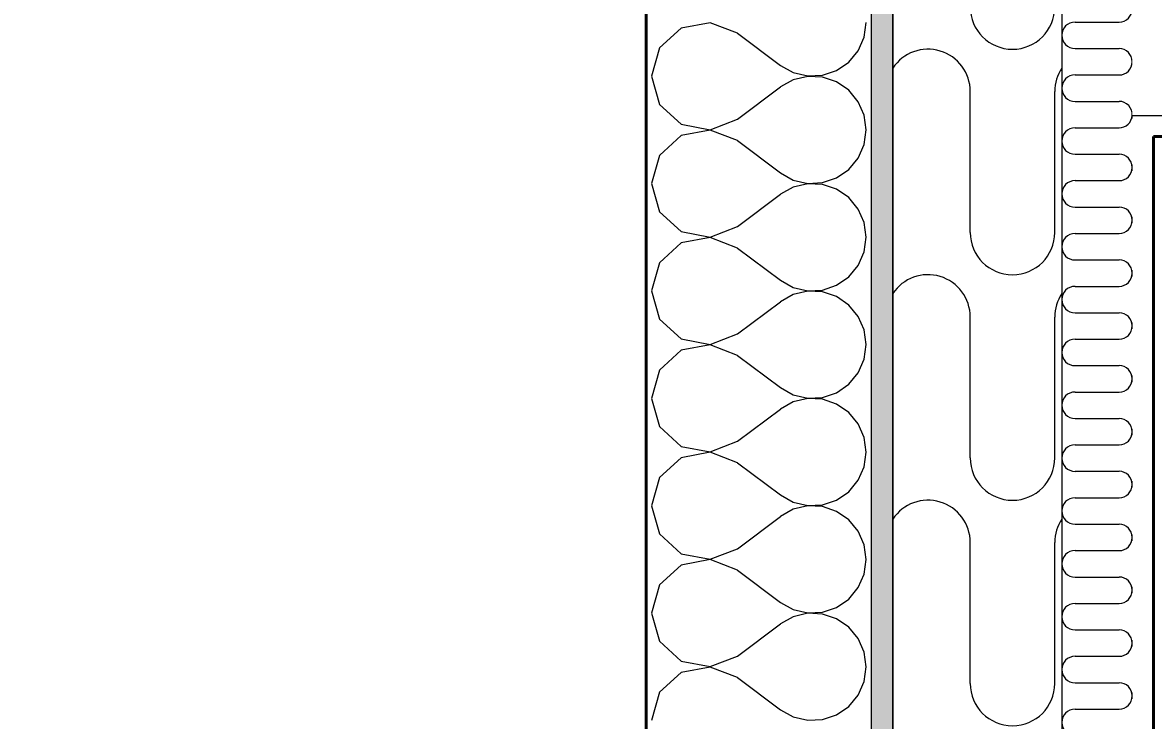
# Model space of a CAD drawing. Header units: millimetres. Extents: x -3100 to 17162, y -19566 to 10100.
# Drawn here: x -803 to 0, y 3086 to 3581 of the extents above; entities that cross this region are included whole.
import ezdxf

# ---------------------------------------------------------------- set-up
doc = ezdxf.new("R2010")
doc.units = ezdxf.units.MM
doc.header["$MEASUREMENT"] = 0
doc.linetypes.add('Wipeout_Contour', pattern=[1000, 0, -1000])
for name, color, linetype in [('Externí - moduly', 7, 'Continuous'), ('Konstrukce - svislé nosné', 7, 'Continuous'), ('Konstrukce – Dělicí čáry vrstev', 7, 'Continuous'), ('Kóty - SP', 7, 'Continuous'), ('Výplně – Řezové', 7, 'Continuous')]:
    doc.layers.add(name, color=color, linetype=linetype)
doc.styles.add('GENEROVANÝ_STYL_1', font='Arial.ttf')
doc.dimstyles.new('GENEROVANÝ_STYL__1', dxfattribs={"dimtxt": 134.999996, "dimasz": 114, "dimexe": 0.18, "dimexo": 0.0625, "dimgap": 0, "dimtad": 1, "dimtih": 1, "dimtoh": 1, "dimdec": 0, "dimzin": 0, "dimdsep": 46, "dimtxsty": 'GENEROVANÝ_STYL_1', "dimblk": 'ARROWHEAD_2', "dimblk1": 'ARROWHEAD_2', "dimblk2": 'ARROWHEAD_2', "dimcen": 0.09, "dimse1": 1, "dimse2": 1, "dimclrd": 256, "dimclre": 256, "dimclrt": 256, "dimazin": 0, "dimtfac": 1, "dimtdec": 4, "dimtmove": 0, "dimatfit": 3, "dimfxl": 1, "dimtolj": 1, "dimtzin": 0, "dimarcsym": 0})
doc.dimstyles.new('GENEROVANÝ_STYL__2', dxfattribs={"dimtxt": 134.999996, "dimasz": 114, "dimexe": 0.18, "dimexo": 0.0625, "dimgap": 0, "dimtad": 1, "dimdec": 0, "dimzin": 0, "dimdsep": 46, "dimtxsty": 'GENEROVANÝ_STYL_1', "dimblk": 'ARROWHEAD_2', "dimblk1": 'ARROWHEAD_2', "dimblk2": 'ARROWHEAD_2', "dimcen": 0.09, "dimse1": 1, "dimse2": 1, "dimclrd": 256, "dimclre": 256, "dimclrt": 256, "dimazin": 0, "dimtfac": 1, "dimtdec": 4, "dimtmove": 0, "dimatfit": 3, "dimfxl": 1, "dimtolj": 1, "dimtzin": 0, "dimarcsym": 0})
doc.dimstyles.new('GENEROVANÝ_STYL__3', dxfattribs={"dimtxt": 134.999996, "dimasz": 114, "dimexe": 0.18, "dimexo": 0.0625, "dimgap": 0, "dimtad": 1, "dimdec": 0, "dimzin": 0, "dimdsep": 46, "dimtxsty": 'GENEROVANÝ_STYL_1', "dimblk": 'ARROWHEAD_2', "dimblk1": 'ARROWHEAD_2', "dimblk2": 'ARROWHEAD_2', "dimcen": 0.09, "dimse1": 1, "dimse2": 1, "dimclrd": 256, "dimclre": 256, "dimclrt": 256, "dimazin": 0, "dimtfac": 1, "dimtdec": 4, "dimtmove": 2, "dimatfit": 3, "dimfxl": 1, "dimtolj": 1, "dimtzin": 0, "dimarcsym": 0})
pattern_1 = [(0, (0, 0), (0, 56.25), [0, -56.25])]

# ---------------------------------------------------------------- blocks, each defined once
blk = doc.blocks.new('*X33')
at = {"layer": 'Výplně – Řezové', "color": 53, "linetype": 'Continuous', "lineweight": 13, "true_color": 0xeccf4f}
for p, q in [((-119.86, 3574.74), (-129.59, 3581.24)), ((-113.36, 3565.01), (-119.86, 3574.74)), ((-111.07, 3553.52), (-113.36, 3565.01)), ((-113.36, 3542.04), (-111.07, 3553.52)), ((-119.86, 3532.31), (-113.36, 3542.04)), ((-129.59, 3525.81), (-119.86, 3532.31)), ((-185, 3523.52), (-141.07, 3523.52)), ((-141.07, 3523.52), (-129.59, 3525.81)), ((-81.07, 3523.52), (-92.55, 3521.24)), ((-81.07, 3523.52), (-65, 3523.52)), ((-92.55, 3521.24), (-102.29, 3514.74)), ((-102.29, 3514.74), (-108.79, 3505.01)), ((-108.79, 3505.01), (-111.07, 3493.52)), ((-111.07, 3493.52), (-108.79, 3482.04)), ((-108.79, 3482.04), (-102.29, 3472.31)), ((-102.29, 3472.31), (-92.55, 3465.81)), ((-185, 3463.52), (-141.07, 3463.52)), ((-129.59, 3461.24), (-141.07, 3463.52)), ((-119.86, 3454.74), (-129.59, 3461.24)), ((-92.55, 3465.81), (-81.07, 3463.52)), ((-81.07, 3463.52), (-65, 3463.52)), ((-113.36, 3445.01), (-119.86, 3454.74)), ((-111.07, 3433.52), (-113.36, 3445.01)), ((-113.36, 3422.04), (-111.07, 3433.52)), ((-119.86, 3412.31), (-113.36, 3422.04)), ((-129.59, 3405.81), (-119.86, 3412.31)), ((-185, 3403.52), (-141.07, 3403.52)), ((-141.07, 3403.52), (-129.59, 3405.81)), ((-81.07, 3403.52), (-92.55, 3401.24)), ((-81.07, 3403.52), (-65, 3403.52)), ((-92.55, 3401.24), (-102.29, 3394.74)), ((-102.29, 3394.74), (-108.79, 3385.01)), ((-108.79, 3385.01), (-111.07, 3373.52)), ((-111.07, 3373.52), (-108.79, 3362.04)), ((-108.79, 3362.04), (-102.29, 3352.31)), ((-102.29, 3352.31), (-92.55, 3345.81)), ((-185, 3343.52), (-141.07, 3343.52)), ((-129.59, 3341.24), (-141.07, 3343.52)), ((-119.86, 3334.74), (-129.59, 3341.24)), ((-92.55, 3345.81), (-81.07, 3343.52)), ((-81.07, 3343.52), (-65, 3343.52)), ((-113.36, 3325.01), (-119.86, 3334.74)), ((-111.07, 3313.52), (-113.36, 3325.01)), ((-113.36, 3302.04), (-111.07, 3313.52)), ((-119.86, 3292.31), (-113.36, 3302.04)), ((-129.59, 3285.81), (-119.86, 3292.31)), ((-185, 3283.52), (-141.07, 3283.52)), ((-141.07, 3283.52), (-129.59, 3285.81)), ((-81.07, 3283.52), (-92.55, 3281.24)), ((-81.07, 3283.52), (-65, 3283.52)), ((-102.29, 3274.74), (-108.79, 3265.01)), ((-92.55, 3281.24), (-102.29, 3274.74)), ((-108.79, 3265.01), (-111.07, 3253.52)), ((-111.07, 3253.52), (-108.79, 3242.04)), ((-108.79, 3242.04), (-102.29, 3232.31)), ((-102.29, 3232.31), (-92.55, 3225.81)), ((-185, 3223.52), (-141.07, 3223.52)), ((-129.59, 3221.24), (-141.07, 3223.52)), ((-119.86, 3214.74), (-129.59, 3221.24)), ((-92.55, 3225.81), (-81.07, 3223.52)), ((-81.07, 3223.52), (-65, 3223.52)), ((-113.36, 3205.01), (-119.86, 3214.74)), ((-111.07, 3193.52), (-113.36, 3205.01)), ((-113.36, 3182.04), (-111.07, 3193.52)), ((-119.86, 3172.31), (-113.36, 3182.04)), ((-129.59, 3165.81), (-119.86, 3172.31)), ((-185, 3163.52), (-141.07, 3163.52)), ((-141.07, 3163.52), (-129.59, 3165.81)), ((-81.07, 3163.52), (-92.55, 3161.24)), ((-81.07, 3163.52), (-65, 3163.52)), ((-102.29, 3154.74), (-108.79, 3145.01)), ((-92.55, 3161.24), (-102.29, 3154.74)), ((-108.79, 3145.01), (-111.07, 3133.52)), ((-111.07, 3133.52), (-108.79, 3122.04)), ((-108.79, 3122.04), (-102.29, 3112.31)), ((-102.29, 3112.31), (-92.55, 3105.81)), ((-185, 3103.52), (-141.07, 3103.52)), ((-129.59, 3101.24), (-141.07, 3103.52)), ((-119.86, 3094.74), (-129.59, 3101.24)), ((-92.55, 3105.81), (-81.07, 3103.52)), ((-81.07, 3103.52), (-65, 3103.52)), ((-113.36, 3085.01), (-119.86, 3094.74))]:
    blk.add_line(p, q, dxfattribs=at)
blk = doc.blocks.new('výplň_1')
at = {"color": 254, "linetype": 'Wipeout_Contour', "lineweight": 0, "ltscale": 9352.753323}
blk.add_wipeout([(-65, 4189), (-185, 4189), (-185, -465), (-65, -465)], dxfattribs=at).dxf.layer = 'Výplně – Řezové'
at = {"layer": 'Výplně – Řezové', "color": 7, "linetype": 'Continuous', "lineweight": 13, "flags": 128}
blk.add_lwpolyline([(-65, 4189), (-65, -465), (-185, -465), (-185, 4189)], close=True, dxfattribs=at)
at = {"layer": 'Výplně – Řezové', "color": 53, "linetype": 'Continuous', "lineweight": 13, "true_color": 0xeccf4f}
blk.add_blockref('*X33', (0, 0), dxfattribs=at)
blk = doc.blocks.new('*X184')
at = {"layer": 'Výplně – Řezové', "color": 53, "linetype": 'Continuous', "lineweight": 13, "true_color": 0xeccf4f}
for p, q in [((-55.63, 3618.75), (-24.38, 3618.75)), ((-55.63, 3600), (-24.38, 3600)), ((-55.63, 3581.25), (-24.38, 3581.25)), ((-55.63, 3562.5), (-24.38, 3562.5)), ((-55.63, 3543.75), (-24.38, 3543.75)), ((-55.63, 3525), (-24.38, 3525))]:
    blk.add_line(p, q, dxfattribs=at)
for centre, start, end in [((-24.38, 3628.12), 270, 47.16824), ((-55.63, 3609.37), 90, 270), ((-24.38, 3590.62), 270, 90), ((-55.63, 3571.87), 90, 270), ((-24.38, 3553.12), 270, 90), ((-55.63, 3534.37), 90, 270), ((-24.38, 3515.62), 356.17859, 90)]:
    blk.add_arc(centre, 9.38, start, end, dxfattribs=at)
blk = doc.blocks.new('*X185')
at = {"layer": 'Výplně – Řezové', "color": 53, "linetype": 'Continuous', "lineweight": 13, "true_color": 0xeccf4f}
for p, q in [((-55.63, 3506.25), (-24.38, 3506.25)), ((-55.63, 3487.5), (-24.38, 3487.5)), ((-55.63, 3468.75), (-24.38, 3468.75)), ((-55.63, 3450), (-24.38, 3450)), ((-55.63, 3431.25), (-24.38, 3431.25)), ((-55.63, 3412.5), (-24.38, 3412.5)), ((-55.63, 3393.75), (-24.38, 3393.75)), ((-55.63, 3375), (-24.38, 3375)), ((-55.63, 3356.25), (-24.38, 3356.25)), ((-55.63, 3337.5), (-24.38, 3337.5)), ((-55.63, 3318.75), (-24.38, 3318.75)), ((-55.63, 3300), (-24.38, 3300)), ((-55.63, 3281.25), (-24.38, 3281.25)), ((-55.63, 3262.5), (-24.38, 3262.5)), ((-55.63, 3243.75), (-24.38, 3243.75)), ((-55.63, 3225), (-24.38, 3225)), ((-55.63, 3206.25), (-24.38, 3206.25)), ((-55.63, 3187.5), (-24.38, 3187.5)), ((-55.63, 3168.75), (-24.38, 3168.75)), ((-55.63, 3150), (-24.38, 3150)), ((-55.63, 3131.25), (-24.38, 3131.25)), ((-55.63, 3112.5), (-24.38, 3112.5)), ((-55.63, 3093.75), (-24.38, 3093.75))]:
    blk.add_line(p, q, dxfattribs=at)
for centre, start, end in [((-24.38, 3515.62), 270, 356.17859), ((-55.63, 3496.87), 90, 270), ((-24.38, 3478.12), 270, 90), ((-55.63, 3459.37), 90, 270), ((-24.38, 3440.62), 270, 90), ((-55.63, 3421.87), 90, 270), ((-24.38, 3403.12), 270, 90), ((-55.63, 3384.37), 90, 270), ((-24.38, 3365.62), 270, 90), ((-55.63, 3346.87), 90, 270), ((-24.38, 3328.12), 270, 90), ((-55.63, 3309.37), 90, 270), ((-24.38, 3290.62), 270, 90), ((-55.63, 3271.87), 90, 270), ((-24.38, 3253.12), 270, 90), ((-55.63, 3234.37), 90, 270), ((-24.38, 3215.62), 270, 90), ((-55.63, 3196.87), 90, 270), ((-24.38, 3178.12), 270, 90), ((-55.63, 3159.37), 90, 270), ((-24.38, 3140.62), 270, 90), ((-55.63, 3121.87), 90, 270), ((-24.38, 3103.12), 270, 90), ((-55.63, 3084.37), 90, 270)]:
    blk.add_arc(centre, 9.38, start, end, dxfattribs=at)
blk = doc.blocks.new('*X189')
at = {"layer": 'Výplně – Řezové', "color": 53, "linetype": 'Continuous', "lineweight": 13, "true_color": 0xeccf4f}
for p, q in [((-65, 3577.5), (-66.71, 3586.11)), ((-66.71, 3568.89), (-65, 3577.5)), ((-71.59, 3561.59), (-66.71, 3568.89)), ((-87.5, 3555), (-78.89, 3556.71)), ((-78.89, 3556.71), (-71.59, 3561.59)), ((-178.41, 3548.41), (-183.29, 3541.11)), ((-171.11, 3553.29), (-178.41, 3548.41)), ((-162.5, 3555), (-171.11, 3553.29)), ((-162.5, 3555), (-87.5, 3555)), ((-183.29, 3541.11), (-185, 3532.5)), ((-185, 3532.5), (-183.29, 3523.89)), ((-183.29, 3523.89), (-178.41, 3516.59)), ((-178.41, 3516.59), (-171.11, 3511.71)), ((-171.11, 3511.71), (-162.5, 3510)), ((-162.5, 3510), (-87.5, 3510)), ((-78.89, 3508.29), (-87.5, 3510)), ((-71.59, 3503.41), (-78.89, 3508.29)), ((-66.71, 3496.11), (-71.59, 3503.41)), ((-65, 3487.5), (-66.71, 3496.11)), ((-66.71, 3478.89), (-65, 3487.5)), ((-71.59, 3471.59), (-66.71, 3478.89)), ((-78.89, 3466.71), (-71.59, 3471.59)), ((-171.11, 3463.29), (-178.41, 3458.41)), ((-162.5, 3465), (-171.11, 3463.29)), ((-162.5, 3465), (-87.5, 3465)), ((-87.5, 3465), (-78.89, 3466.71)), ((-178.41, 3458.41), (-183.29, 3451.11)), ((-183.29, 3451.11), (-185, 3442.5)), ((-185, 3442.5), (-183.29, 3433.89)), ((-183.29, 3433.89), (-178.41, 3426.59)), ((-178.41, 3426.59), (-171.11, 3421.71)), ((-171.11, 3421.71), (-162.5, 3420)), ((-162.5, 3420), (-87.5, 3420)), ((-78.89, 3418.29), (-87.5, 3420)), ((-71.59, 3413.41), (-78.89, 3418.29)), ((-66.71, 3406.11), (-71.59, 3413.41)), ((-65, 3397.5), (-66.71, 3406.11)), ((-66.71, 3388.89), (-65, 3397.5)), ((-71.59, 3381.59), (-66.71, 3388.89)), ((-78.89, 3376.71), (-71.59, 3381.59)), ((-171.11, 3373.29), (-178.41, 3368.41)), ((-162.5, 3375), (-171.11, 3373.29)), ((-162.5, 3375), (-87.5, 3375)), ((-87.5, 3375), (-78.89, 3376.71)), ((-178.41, 3368.41), (-183.29, 3361.11)), ((-183.29, 3361.11), (-185, 3352.5)), ((-185, 3352.5), (-183.29, 3343.89)), ((-183.29, 3343.89), (-178.41, 3336.59)), ((-178.41, 3336.59), (-171.11, 3331.71)), ((-171.11, 3331.71), (-162.5, 3330)), ((-162.5, 3330), (-87.5, 3330)), ((-78.89, 3328.29), (-87.5, 3330)), ((-71.59, 3323.41), (-78.89, 3328.29)), ((-66.71, 3316.11), (-71.59, 3323.41)), ((-65, 3307.5), (-66.71, 3316.11)), ((-66.71, 3298.89), (-65, 3307.5)), ((-71.59, 3291.59), (-66.71, 3298.89)), ((-78.89, 3286.71), (-71.59, 3291.59)), ((-171.11, 3283.29), (-178.41, 3278.41)), ((-162.5, 3285), (-171.11, 3283.29)), ((-162.5, 3285), (-87.5, 3285)), ((-87.5, 3285), (-78.89, 3286.71)), ((-178.41, 3278.41), (-183.29, 3271.11)), ((-183.29, 3271.11), (-185, 3262.5)), ((-185, 3262.5), (-183.29, 3253.89)), ((-183.29, 3253.89), (-178.41, 3246.59)), ((-178.41, 3246.59), (-171.11, 3241.71)), ((-171.11, 3241.71), (-162.5, 3240)), ((-162.5, 3240), (-87.5, 3240)), ((-78.89, 3238.29), (-87.5, 3240)), ((-71.59, 3233.41), (-78.89, 3238.29)), ((-66.71, 3226.11), (-71.59, 3233.41)), ((-65, 3217.5), (-66.71, 3226.11)), ((-66.71, 3208.89), (-65, 3217.5)), ((-71.59, 3201.59), (-66.71, 3208.89)), ((-162.5, 3195), (-171.11, 3193.29)), ((-162.5, 3195), (-87.5, 3195)), ((-87.5, 3195), (-78.89, 3196.71)), ((-78.89, 3196.71), (-71.59, 3201.59)), ((-178.41, 3188.41), (-183.29, 3181.11)), ((-171.11, 3193.29), (-178.41, 3188.41)), ((-183.29, 3181.11), (-185, 3172.5)), ((-185, 3172.5), (-183.29, 3163.89)), ((-183.29, 3163.89), (-178.41, 3156.59)), ((-178.41, 3156.59), (-171.11, 3151.71)), ((-171.11, 3151.71), (-162.5, 3150)), ((-162.5, 3150), (-87.5, 3150)), ((-78.89, 3148.29), (-87.5, 3150)), ((-71.59, 3143.41), (-78.89, 3148.29)), ((-66.71, 3136.11), (-71.59, 3143.41)), ((-65, 3127.5), (-66.71, 3136.11)), ((-66.71, 3118.89), (-65, 3127.5)), ((-71.59, 3111.59), (-66.71, 3118.89)), ((-87.5, 3105), (-78.89, 3106.71)), ((-78.89, 3106.71), (-71.59, 3111.59)), ((-178.41, 3098.41), (-183.29, 3091.11)), ((-171.11, 3103.29), (-178.41, 3098.41)), ((-162.5, 3105), (-171.11, 3103.29)), ((-162.5, 3105), (-87.5, 3105)), ((-183.29, 3091.11), (-185, 3082.5))]:
    blk.add_line(p, q, dxfattribs=at)
blk = doc.blocks.new('*X195')
at = {"layer": 'Výplně – Řezové', "color": 53, "linetype": 'Continuous', "lineweight": 13, "true_color": 0xeccf4f}
for p, q in [((-314.67, 3580.8), (-335.13, 3576.93)), ((-295.24, 3573.33), (-314.67, 3580.8)), ((-205.26, 3570.54), (-203.81, 3580.95)), ((-335.13, 3576.93), (-350.5, 3562.88)), ((-295.24, 3573.33), (-264.76, 3550.48)), ((-209.5, 3560.92), (-205.26, 3570.54)), ((-350.5, 3562.88), (-356.19, 3542.86)), ((-216.21, 3552.83), (-209.5, 3560.92)), ((-264.76, 3550.48), (-255.56, 3545.39)), ((-224.87, 3546.88), (-216.21, 3552.83)), ((-356.19, 3542.86), (-350.5, 3522.83)), ((-255.56, 3540.32), (-264.76, 3535.24)), ((-255.56, 3545.39), (-245.33, 3543.01)), ((-245.33, 3542.7), (-255.56, 3540.32)), ((-245.33, 3543.01), (-234.83, 3543.52)), ((-234.83, 3542.19), (-245.33, 3542.7)), ((-234.83, 3543.52), (-224.87, 3546.88)), ((-224.87, 3538.84), (-234.83, 3542.19)), ((-295.24, 3512.38), (-264.76, 3535.24)), ((-216.21, 3532.88), (-224.87, 3538.84)), ((-209.5, 3524.79), (-216.21, 3532.88)), ((-205.26, 3515.17), (-209.5, 3524.79)), ((-350.5, 3522.83), (-335.13, 3508.78)), ((-335.13, 3508.78), (-314.67, 3504.92)), ((-314.67, 3504.92), (-295.24, 3512.38)), ((-203.81, 3504.76), (-205.26, 3515.17)), ((-335.13, 3500.74), (-350.5, 3486.69)), ((-314.67, 3504.61), (-335.13, 3500.74)), ((-295.24, 3497.14), (-314.67, 3504.61)), ((-205.26, 3494.35), (-203.81, 3504.76)), ((-295.24, 3497.14), (-264.76, 3474.29)), ((-209.5, 3484.73), (-205.26, 3494.35)), ((-350.5, 3486.69), (-356.19, 3466.67)), ((-216.21, 3476.64), (-209.5, 3484.73)), ((-224.87, 3470.69), (-216.21, 3476.64)), ((-264.76, 3474.29), (-255.56, 3469.2)), ((-255.56, 3469.2), (-245.33, 3466.82)), ((-245.33, 3466.82), (-234.83, 3467.33)), ((-234.83, 3467.33), (-224.87, 3470.69)), ((-356.19, 3466.67), (-350.5, 3446.64)), ((-255.56, 3464.13), (-264.76, 3459.05)), ((-245.33, 3466.51), (-255.56, 3464.13)), ((-234.83, 3466), (-245.33, 3466.51)), ((-224.87, 3462.64), (-234.83, 3466)), ((-216.21, 3456.69), (-224.87, 3462.64)), ((-295.24, 3436.19), (-264.76, 3459.05)), ((-209.5, 3448.6), (-216.21, 3456.69)), ((-350.5, 3446.64), (-335.13, 3432.59)), ((-205.26, 3438.98), (-209.5, 3448.6)), ((-314.67, 3428.73), (-295.24, 3436.19)), ((-203.81, 3428.57), (-205.26, 3438.98)), ((-335.13, 3432.59), (-314.67, 3428.73)), ((-314.67, 3428.42), (-335.13, 3424.55)), ((-295.24, 3420.95), (-314.67, 3428.42)), ((-205.26, 3418.16), (-203.81, 3428.57)), ((-335.13, 3424.55), (-350.5, 3410.5)), ((-295.24, 3420.95), (-264.76, 3398.1)), ((-209.5, 3408.54), (-205.26, 3418.16)), ((-350.5, 3410.5), (-356.19, 3390.48)), ((-216.21, 3400.45), (-209.5, 3408.54)), ((-264.76, 3398.1), (-255.56, 3393.01)), ((-224.87, 3394.5), (-216.21, 3400.45)), ((-356.19, 3390.48), (-350.5, 3370.45)), ((-255.56, 3387.94), (-264.76, 3382.86)), ((-255.56, 3393.01), (-245.33, 3390.63)), ((-245.33, 3390.32), (-255.56, 3387.94)), ((-245.33, 3390.63), (-234.83, 3391.14)), ((-234.83, 3389.81), (-245.33, 3390.32)), ((-234.83, 3391.14), (-224.87, 3394.5)), ((-224.87, 3386.45), (-234.83, 3389.81)), ((-295.24, 3360), (-264.76, 3382.86)), ((-216.21, 3380.5), (-224.87, 3386.45)), ((-209.5, 3372.41), (-216.21, 3380.5)), ((-205.26, 3362.79), (-209.5, 3372.41)), ((-350.5, 3370.45), (-335.13, 3356.4)), ((-335.13, 3356.4), (-314.67, 3352.53)), ((-314.67, 3352.53), (-295.24, 3360)), ((-203.81, 3352.38), (-205.26, 3362.79)), ((-335.13, 3348.36), (-350.5, 3334.31)), ((-314.67, 3352.23), (-335.13, 3348.36)), ((-295.24, 3344.76), (-314.67, 3352.23)), ((-205.26, 3341.97), (-203.81, 3352.38)), ((-295.24, 3344.76), (-264.76, 3321.9)), ((-209.5, 3332.35), (-205.26, 3341.97)), ((-350.5, 3334.31), (-356.19, 3314.29)), ((-216.21, 3324.26), (-209.5, 3332.35)), ((-224.87, 3318.31), (-216.21, 3324.26)), ((-264.76, 3321.9), (-255.56, 3316.82)), ((-255.56, 3316.82), (-245.33, 3314.44)), ((-245.33, 3314.44), (-234.83, 3314.95)), ((-234.83, 3314.95), (-224.87, 3318.31)), ((-356.19, 3314.29), (-350.5, 3294.26)), ((-255.56, 3311.75), (-264.76, 3306.67)), ((-245.33, 3314.13), (-255.56, 3311.75)), ((-234.83, 3313.62), (-245.33, 3314.13)), ((-224.87, 3310.26), (-234.83, 3313.62)), ((-216.21, 3304.31), (-224.87, 3310.26)), ((-295.24, 3283.81), (-264.76, 3306.67)), ((-209.5, 3296.22), (-216.21, 3304.31)), ((-350.5, 3294.26), (-335.13, 3280.21)), ((-205.26, 3286.6), (-209.5, 3296.22)), ((-314.67, 3276.34), (-295.24, 3283.81)), ((-203.81, 3276.19), (-205.26, 3286.6)), ((-335.13, 3280.21), (-314.67, 3276.34)), ((-314.67, 3276.04), (-335.13, 3272.17)), ((-295.24, 3268.57), (-314.67, 3276.04)), ((-205.26, 3265.78), (-203.81, 3276.19)), ((-335.13, 3272.17), (-350.5, 3258.12)), ((-295.24, 3268.57), (-264.76, 3245.71)), ((-209.5, 3256.16), (-205.26, 3265.78)), ((-350.5, 3258.12), (-356.19, 3238.1)), ((-216.21, 3248.07), (-209.5, 3256.16)), ((-264.76, 3245.71), (-255.56, 3240.63)), ((-224.87, 3242.12), (-216.21, 3248.07)), ((-356.19, 3238.1), (-350.5, 3218.07)), ((-255.56, 3235.56), (-264.76, 3230.48)), ((-255.56, 3240.63), (-245.33, 3238.25)), ((-245.33, 3237.94), (-255.56, 3235.56)), ((-245.33, 3238.25), (-234.83, 3238.76)), ((-234.83, 3237.43), (-245.33, 3237.94)), ((-234.83, 3238.76), (-224.87, 3242.12)), ((-224.87, 3234.07), (-234.83, 3237.43)), ((-295.24, 3207.62), (-264.76, 3230.48)), ((-216.21, 3228.12), (-224.87, 3234.07)), ((-209.5, 3220.03), (-216.21, 3228.12)), ((-205.26, 3210.41), (-209.5, 3220.03)), ((-350.5, 3218.07), (-335.13, 3204.02)), ((-335.13, 3204.02), (-314.67, 3200.15)), ((-314.67, 3200.15), (-295.24, 3207.62)), ((-203.81, 3200), (-205.26, 3210.41)), ((-335.13, 3195.98), (-350.5, 3181.93)), ((-314.67, 3199.85), (-335.13, 3195.98)), ((-295.24, 3192.38), (-314.67, 3199.85)), ((-205.26, 3189.59), (-203.81, 3200)), ((-295.24, 3192.38), (-264.76, 3169.52)), ((-209.5, 3179.97), (-205.26, 3189.59)), ((-350.5, 3181.93), (-356.19, 3161.9)), ((-216.21, 3171.88), (-209.5, 3179.97)), ((-224.87, 3165.93), (-216.21, 3171.88)), ((-264.76, 3169.52), (-255.56, 3164.44)), ((-255.56, 3164.44), (-245.33, 3162.06)), ((-245.33, 3162.06), (-234.83, 3162.57)), ((-234.83, 3162.57), (-224.87, 3165.93)), ((-356.19, 3161.9), (-350.5, 3141.88)), ((-295.24, 3131.43), (-264.76, 3154.29)), ((-255.56, 3159.37), (-264.76, 3154.29)), ((-245.33, 3161.75), (-255.56, 3159.37)), ((-234.83, 3161.24), (-245.33, 3161.75)), ((-224.87, 3157.88), (-234.83, 3161.24)), ((-216.21, 3151.93), (-224.87, 3157.88)), ((-209.5, 3143.84), (-216.21, 3151.93)), ((-350.5, 3141.88), (-335.13, 3127.83)), ((-205.26, 3134.22), (-209.5, 3143.84)), ((-314.67, 3123.96), (-295.24, 3131.43)), ((-203.81, 3123.81), (-205.26, 3134.22)), ((-335.13, 3127.83), (-314.67, 3123.96)), ((-314.67, 3123.66), (-335.13, 3119.79)), ((-295.24, 3116.19), (-314.67, 3123.66)), ((-205.26, 3113.4), (-203.81, 3123.81)), ((-335.13, 3119.79), (-350.5, 3105.74)), ((-295.24, 3116.19), (-264.76, 3093.33)), ((-209.5, 3103.78), (-205.26, 3113.4)), ((-350.5, 3105.74), (-356.19, 3085.71)), ((-216.21, 3095.69), (-209.5, 3103.78)), ((-264.76, 3093.33), (-255.56, 3088.25)), ((-224.87, 3089.74), (-216.21, 3095.69)), ((-255.56, 3088.25), (-245.33, 3085.87)), ((-245.33, 3085.87), (-234.83, 3086.38)), ((-234.83, 3086.38), (-224.87, 3089.74))]:
    blk.add_line(p, q, dxfattribs=at)
blk = doc.blocks.new('Zeď_10', base_point=(0, 7400))
at = {"color": 254, "linetype": 'Wipeout_Contour', "lineweight": 0, "ltscale": 14030.065057}
blk.add_wipeout([(0, 3500), (0, 3515), (-15, 3515), (-15, 3500)], dxfattribs=at).dxf.layer = 'Výplně – Řezové'
at = {"layer": 'Výplně – Řezové', "linetype": 'Continuous', "lineweight": 13, "true_color": 0xa8a8a8}
h = blk.add_hatch(dxfattribs=at)
h.set_pattern_fill('Sádra', color=253, style=0, pattern_type=2)
h.set_pattern_definition(pattern_1)
h.paths.add_polyline_path([(0, 3500), (0, 3515), (-15, 3515), (-15, 3500)])
at = {"color": 254, "linetype": 'Wipeout_Contour', "lineweight": 0, "ltscale": 14301.246443}
blk.add_wipeout([(-15, 3515), (-15, 3635), (-65, 3635), (-65, 3515)], dxfattribs=at).dxf.layer = 'Výplně – Řezové'
at = {"color": 254, "linetype": 'Wipeout_Contour', "lineweight": 0, "ltscale": 7016.246685}
blk.add_wipeout([(0, 0), (0, 3500), (-15, 3500), (-15, 0)], dxfattribs=at).dxf.layer = 'Výplně – Řezové'
at = {"layer": 'Výplně – Řezové', "linetype": 'Continuous', "lineweight": 13, "true_color": 0xa8a8a8}
h = blk.add_hatch(dxfattribs=at)
h.set_pattern_fill('Sádra', color=253, style=0, pattern_type=2)
h.set_pattern_definition(pattern_1)
h.paths.add_polyline_path([(0, 0), (0, 3500), (-15, 3500), (-15, 0)])
at = {"layer": 'Konstrukce - svislé nosné', "color": 7, "linetype": 'Continuous', "lineweight": 40, "flags": 128}
blk.add_lwpolyline([(0, 0), (0, 3500)], dxfattribs=at)
at = {"layer": 'Konstrukce - svislé nosné', "color": 7, "lineweight": 40}
blk.add_blockref('*X184', (0, 0), dxfattribs=at)
at = {"color": 254, "linetype": 'Wipeout_Contour', "lineweight": 0, "ltscale": 7119.156329}
blk.add_wipeout([(-15, -15), (-15, 3515), (-65, 3515), (-65, -15)], dxfattribs=at).dxf.layer = 'Výplně – Řezové'
at = {"layer": 'Konstrukce – Dělicí čáry vrstev', "color": 7, "linetype": 'Continuous', "lineweight": 13}
blk.add_line((-15, 3515), (0, 3515), dxfattribs=at)
at = {"layer": 'Konstrukce - svislé nosné', "color": 7, "lineweight": 40}
blk.add_blockref('*X185', (0, 0), dxfattribs=at)
at = {"color": 254, "linetype": 'Wipeout_Contour', "lineweight": 0, "ltscale": 8693.197565}
blk.add_wipeout([(-185, -65), (-65, -65), (-65, 4200), (-185, 4200)], dxfattribs=at).dxf.layer = 'Výplně – Řezové'
at = {"layer": 'Konstrukce – Dělicí čáry vrstev', "color": 7, "linetype": 'Continuous', "lineweight": 13}
blk.add_line((-65, -65), (-65, 4200), dxfattribs=at)
at = {"layer": 'Konstrukce - svislé nosné', "color": 7, "lineweight": 40}
blk.add_blockref('*X189', (0, 0), dxfattribs=at)
at = {"color": 254, "linetype": 'Wipeout_Contour', "lineweight": 0, "ltscale": 8943.565882}
blk.add_wipeout([(-200, -185), (-185, -185), (-185, 4200), (-200, 4200)], dxfattribs=at).dxf.layer = 'Výplně – Řezové'
at = {"layer": 'Výplně – Řezové', "linetype": 'Continuous', "lineweight": 13, "true_color": 0xa8a8a8}
h = blk.add_hatch(dxfattribs=at)
h.set_pattern_fill('Sádra', color=253, style=0, pattern_type=2)
h.set_pattern_definition(pattern_1)
h.paths.add_polyline_path([(-200, -185), (-185, -185), (-185, 4200), (-200, 4200)])
at = {"layer": 'Konstrukce – Dělicí čáry vrstev', "color": 7, "linetype": 'Continuous', "lineweight": 13}
blk.add_line((-185, -185), (-185, 4200), dxfattribs=at)
at = {"color": 254, "linetype": 'Wipeout_Contour', "lineweight": 0, "ltscale": 9115.443639}
blk.add_wipeout([(-360, -200), (-200, -200), (-200, 4200), (-360, 4200)], dxfattribs=at).dxf.layer = 'Výplně – Řezové'
at = {"layer": 'Konstrukce - svislé nosné', "color": 7, "linetype": 'Continuous', "lineweight": 40, "flags": 128}
blk.add_lwpolyline([(-360, 4200), (-360, -760)], dxfattribs=at)
at = {"layer": 'Konstrukce – Dělicí čáry vrstev', "color": 7, "linetype": 'Continuous', "lineweight": 13}
blk.add_line((-200, -200), (-200, 4200), dxfattribs=at)
at = {"layer": 'Konstrukce - svislé nosné', "color": 7, "lineweight": 40}
blk.add_blockref('*X195', (0, 0), dxfattribs=at)
blk = doc.blocks.new('Zeď_14', base_point=(0, 3500))
at = {"color": 254, "linetype": 'Wipeout_Contour', "lineweight": 0, "ltscale": 14300.063921}
blk.add_wipeout([(0, 3515), (0, 3635), (-15, 3635), (-15, 3515)], dxfattribs=at).dxf.layer = 'Výplně – Řezové'
at = {"color": 254, "linetype": 'Wipeout_Contour', "lineweight": 0, "ltscale": 16376.924136}
blk.add_wipeout([(0, 3500), (3100, 3500), (3100, 3515), (0, 3515)], dxfattribs=at).dxf.layer = 'Výplně – Řezové'
at = {"layer": 'Výplně – Řezové', "linetype": 'Continuous', "lineweight": 13, "true_color": 0xa8a8a8}
h = blk.add_hatch(dxfattribs=at)
h.set_pattern_fill('Sádra', color=253, style=0, pattern_type=2)
h.set_pattern_definition(pattern_1)
h.paths.add_polyline_path([(0, 3500), (3100, 3500), (3100, 3515), (0, 3515)])
at = {"layer": 'Konstrukce - svislé nosné', "color": 7, "linetype": 'Continuous', "lineweight": 40, "flags": 128}
blk.add_lwpolyline([(0, 3500), (3100, 3500)], dxfattribs=at)
at = {"color": 254, "linetype": 'Wipeout_Contour', "lineweight": 0, "ltscale": 16613.822815}
blk.add_wipeout([(3100, 3635), (0, 3635), (0, 3515), (3100, 3515)], dxfattribs=at).dxf.layer = 'Výplně – Řezové'
at = {"layer": 'Konstrukce – Dělicí čáry vrstev', "color": 7, "linetype": 'Continuous', "lineweight": 13}
for p, q in [((-15, 3515), (0, 3515)), ((0, 3515), (3100, 3515))]:
    blk.add_line(p, q, dxfattribs=at)
blk = doc.blocks.new('*X321')
at = {"layer": 'Výplně – Řezové', "color": 53, "linetype": 'Continuous', "lineweight": 13, "true_color": 0xeccf4f}
for p, q in [((-130, 3432), (-130, 3532)), ((-70, 3432), (-70, 3532)), ((-130, 3272), (-130, 3372)), ((-70, 3272), (-70, 3372)), ((-130, 3112), (-130, 3212)), ((-70, 3112), (-70, 3212))]:
    blk.add_line(p, q, dxfattribs=at)
for centre, start, end in [((-100, 3592), 180, 0), ((-160, 3532), 0, 146.44346), ((-40, 3532), 146.44354, 180), ((-100, 3432), 180, 0), ((-160, 3372), 0, 146.44346), ((-40, 3372), 146.44353, 180), ((-100, 3272), 180, 0), ((-160, 3212), 0, 146.44346), ((-40, 3212), 146.44353, 180), ((-100, 3112), 180, 0)]:
    blk.add_arc(centre, 30, start, end, dxfattribs=at)
blk = doc.blocks.new('výplň_2')
at = {"color": 254, "linetype": 'Wipeout_Contour', "lineweight": 0, "ltscale": 11218.261027}
blk.add_wipeout([(-185, -585), (285, -585), (285, -200), (165, -200), (165, -465), (-65, -465), (-65, 4189), (-185, 4189)], dxfattribs=at).dxf.layer = 'Výplně – Řezové'
at = {"layer": 'Výplně – Řezové', "color": 7, "linetype": 'Continuous', "lineweight": 13, "flags": 128}
blk.add_lwpolyline([(-185, -585), (-185, 4189), (-65, 4189), (-65, -465), (165, -465), (165, -200), (285, -200), (285, -585)], close=True, dxfattribs=at)
at = {"layer": 'Výplně – Řezové', "color": 53, "linetype": 'Continuous', "lineweight": 13, "true_color": 0xeccf4f}
blk.add_blockref('*X321', (0, 0), dxfattribs=at)
blk = doc.blocks.new('*D340')
at = {"layer": 'Kóty - SP', "color": 146, "linetype": 'Continuous', "lineweight": 13, "true_color": 0x1a4f6e}
for p, q in [((-1745.51, 4243.3), (-1595.51, 4156.7)), ((-1558.01, 4200), (-1783.01, 4200)), ((-1670.51, -760), (-1670.51, 4200)), ((-1745.51, -716.7), (-1595.51, -803.3)), ((-1558.01, -760), (-1783.01, -760))]:
    blk.add_line(p, q, dxfattribs=at)
at = {"layer": 'Kóty - SP', "color": 146, "lineweight": 13, "true_color": 0x1a4f6e, "insert": (-1697.51, 1488.35), "char_height": 135, "attachment_point": 7, "rotation": 90, "style": 'GENEROVANÝ_STYL_1'}
blk.add_mtext('\\A1;{\\pql;\\fArial|b0|i0|c0|p0;\\W1.000000;4\xa0960}', dxfattribs=at)
blk = doc.blocks.new('ARROWHEAD_2')
at = {"color": 0, "linetype": 'Continuous', "lineweight": 0}
for p, q in [((-0.3781, -0.655), (0.3781, 0.655)), ((0, 0), (-1, 0))]:
    blk.add_line(p, q, dxfattribs=at)
blk = doc.blocks.new('*D345')
at = {"layer": 'Kóty - SP', "color": 146, "linetype": 'Continuous', "lineweight": 13, "true_color": 0x1a4f6e}
for p, q in [((-2170.51, 7760), (-2170.51, 7833.35)), ((-2095.51, 7716.7), (-2245.51, 7803.3)), ((-2058.01, 7760), (-2283.01, 7760)), ((-2170.51, -760), (-2170.51, 7760)), ((-2245.51, -716.7), (-2095.51, -803.3)), ((-2058.01, -760), (-2283.01, -760)), ((-2170.51, -9460), (-2170.51, -760))]:
    blk.add_line(p, q, dxfattribs=at)
at = {"layer": 'Kóty - SP', "color": 146, "lineweight": 13, "true_color": 0x1a4f6e, "insert": (-2197.51, 3359.6), "char_height": 135, "attachment_point": 7, "rotation": 90, "style": 'GENEROVANÝ_STYL_1'}
blk.add_mtext('\\A1;{\\pql;\\fArial|b0|i0|c0|p0;\\W1.000000;8\xa0520}', dxfattribs=at)
blk = doc.blocks.new('*D346')
at = {"layer": 'Kóty - SP', "color": 146, "linetype": 'Continuous', "lineweight": 13, "true_color": 0x1a4f6e}
for p, q in [((-2670.51, 7760), (-2670.51, 7833.35)), ((-2595.51, 7716.7), (-2745.51, 7803.3)), ((-2558.01, 7760), (-2783.01, 7760)), ((-2670.51, -9460), (-2670.51, 7760)), ((-2745.51, -9416.7), (-2595.51, -9503.3)), ((-2558.01, -9460), (-2783.01, -9460)), ((-2670.51, -9533.35), (-2670.51, -9460))]:
    blk.add_line(p, q, dxfattribs=at)
at = {"layer": 'Kóty - SP', "color": 146, "lineweight": 13, "true_color": 0x1a4f6e, "insert": (-2697.51, -1133.14), "char_height": 135, "attachment_point": 7, "rotation": 90, "style": 'GENEROVANÝ_STYL_1'}
blk.add_mtext('\\A1;{\\pql;\\fArial|b0|i0|c0|p0;\\W1.000000;17\xa0220}', dxfattribs=at)
blk = doc.blocks.new('*D412')
at = {"layer": 'Kóty - SP', "color": 146, "linetype": 'Continuous', "lineweight": 13, "true_color": 0x1a4f6e}
for p, q in [((-360, 993.29), (-360, 1218.29)), ((-316.7, 1180.79), (-403.3, 1030.79)), ((43.3, 1180.79), (-43.3, 1030.79)), ((-433.35, 1105.79), (-360, 1105.79)), ((-360, 1105.79), (0, 1105.79))]:
    blk.add_line(p, q, dxfattribs=at)
at = {"layer": 'Kóty - SP', "color": 146, "lineweight": 13, "true_color": 0x1a4f6e, "insert": (-712.25, 1132.79), "char_height": 135, "attachment_point": 7, "style": 'GENEROVANÝ_STYL_1'}
blk.add_mtext('\\A1;{\\pql;\\fArial|b0|i0|c0|p0;\\W1.000000;360}', dxfattribs=at)
blk = doc.blocks.new('*D413')
at = {"layer": 'Kóty - SP', "color": 146, "linetype": 'Continuous', "lineweight": 13, "true_color": 0x1a4f6e}
for p, q in [((0, 993.29), (0, 1218.29)), ((6000, 993.29), (6000, 1218.29)), ((43.3, 1180.79), (-43.3, 1030.79)), ((6043.3, 1180.79), (5956.7, 1030.79)), ((-360, 1105.79), (0, 1105.79)), ((0, 1105.79), (6000, 1105.79))]:
    blk.add_line(p, q, dxfattribs=at)
at = {"layer": 'Kóty - SP', "color": 146, "lineweight": 13, "true_color": 0x1a4f6e, "char_height": 135, "attachment_point": 7, "style": 'GENEROVANÝ_STYL_1'}
for s, insert in [('\\A1;{\\pql;\\fArial|b0|i0|c0|p0;\\W1.000000;6\xa0000}', (2613.89, 1132.79)), ('\\A1;{\\pql;\\fArial|b0|i0|c0|p0;\\W1.000000;100}', (5647.75, 1132.79))]:
    blk.add_mtext(s, dxfattribs=dict(at, insert=insert))
blk = doc.blocks.new('*D421')
at = {"layer": 'Kóty - SP', "color": 146, "linetype": 'Continuous', "lineweight": 13, "true_color": 0x1a4f6e}
for p, q in [((0, 1411.19), (0, 1636.19)), ((3100, 1411.19), (3100, 1636.19)), ((43.3, 1598.69), (-43.3, 1448.69)), ((3143.3, 1598.69), (3056.7, 1448.69)), ((-73.35, 1523.69), (0, 1523.69)), ((0, 1523.69), (3100, 1523.69))]:
    blk.add_line(p, q, dxfattribs=at)
at = {"layer": 'Kóty - SP', "color": 146, "lineweight": 13, "true_color": 0x1a4f6e, "insert": (1318.35, 1550.69), "char_height": 135, "attachment_point": 7, "style": 'GENEROVANÝ_STYL_1'}
blk.add_mtext('\\A1;{\\pql;\\fArial|b0|i0|c0|p0;\\W1.000000;3\xa0100}', dxfattribs=at)

msp = doc.modelspace()

# ---------------------------------------------------------------- block references
at = {"layer": 'Výplně – Řezové', "color": 53, "linetype": 'Continuous', "lineweight": 13, "true_color": 0xeccf4f}
msp.add_blockref('výplň_1', (0, 0), dxfattribs=at)

# ---------------------------------------------------------------- next in the draw order: block references
at = {"layer": 'Konstrukce - svislé nosné', "color": 7, "lineweight": 40}
msp.add_blockref('Zeď_10', (0, 7400), dxfattribs=at)

# ---------------------------------------------------------------- next in the draw order: block references
msp.add_blockref('Zeď_14', (0, 3500), dxfattribs=at)

# ---------------------------------------------------------------- next in the draw order: dimensions: what is measured, and where the dimension line sits
at = {"layer": 'Kóty - SP', "color": 146, "linetype": 'Continuous', "lineweight": 13, "true_color": 0x1a4f6e}
for base, p2, dimstyle, picture, middle in [((-2170.51, 7760), (-360, 7760), 'GENEROVANÝ_STYL__3', '*D345', (-2265.01, 3598.02)), ((-1670.51, 4200), (-360, 4200), 'GENEROVANÝ_STYL__2', '*D340', (-1765.01, 1726.77))]:
    dim = msp.add_linear_dim(base=base, p1=(-360, -760), p2=p2, angle=90, dimstyle=dimstyle, dxfattribs=at)
    dim.commit()
    dim.dimension.update_dxf_attribs({"geometry": picture, "text_midpoint": middle, "dimtype": 160, "text_rotation": 90})

# ---------------------------------------------------------------- next in the draw order: block references
at = {"layer": 'Výplně – Řezové', "color": 53, "linetype": 'Continuous', "lineweight": 13, "true_color": 0xeccf4f}
msp.add_blockref('výplň_2', (0, 0), dxfattribs=at)

# ---------------------------------------------------------------- next in the draw order: hatches: boundary and pattern name
at = {"layer": 'Externí - moduly', "linetype": 'Continuous', "lineweight": 13}
msp.add_hatch(color=255, dxfattribs=at).paths.add_polyline_path([(-200, -600), (-200, 4189), (-185, 4189), (-185, -585), (285, -585), (285, -200), (300, -200), (300, -600)])

# ---------------------------------------------------------------- next in the draw order: linework, layer by layer
at = {"layer": 'Externí - moduly', "color": 7, "linetype": 'Continuous', "lineweight": 13, "flags": 128}
msp.add_lwpolyline([(-200, -600), (-200, 4189), (-185, 4189), (-185, -585), (285, -585), (285, -200), (300, -200), (300, -600)], close=True, dxfattribs=at)

# ---------------------------------------------------------------- next in the draw order: dimensions: what is measured, and where the dimension line sits
at = {"layer": 'Kóty - SP', "color": 146, "linetype": 'Continuous', "lineweight": 13, "true_color": 0x1a4f6e}
dim = msp.add_linear_dim(base=(-2670.51, 7760), p1=(11640, -9460), p2=(-360, 7760), angle=90, dimstyle='GENEROVANÝ_STYL__2', dxfattribs=at)
dim.commit()
dim.dimension.update_dxf_attribs({"geometry": '*D346', "text_midpoint": (-2765.01, -841.73), "dimtype": 160, "text_rotation": 90})
for base, p1, p2, picture, middle in [((0, 1105.79), (-360, -760), (0, 3500), '*D412', (-553.3, 1200.29)), ((6000, 1105.79), (0, 3500), (6000, 2900), '*D413', (2852.32, 1200.29)), ((3100, 1523.69), (0, 3500), (3100, 2900), '*D421', (1556.77, 1618.19))]:
    dim = msp.add_linear_dim(base=base, p1=p1, p2=p2, dimstyle='GENEROVANÝ_STYL__1', dxfattribs=at)
    dim.commit()
    dim.dimension.update_dxf_attribs({"geometry": picture, "text_midpoint": middle, "dimtype": 160})

doc.saveas('drawing.dxf')
